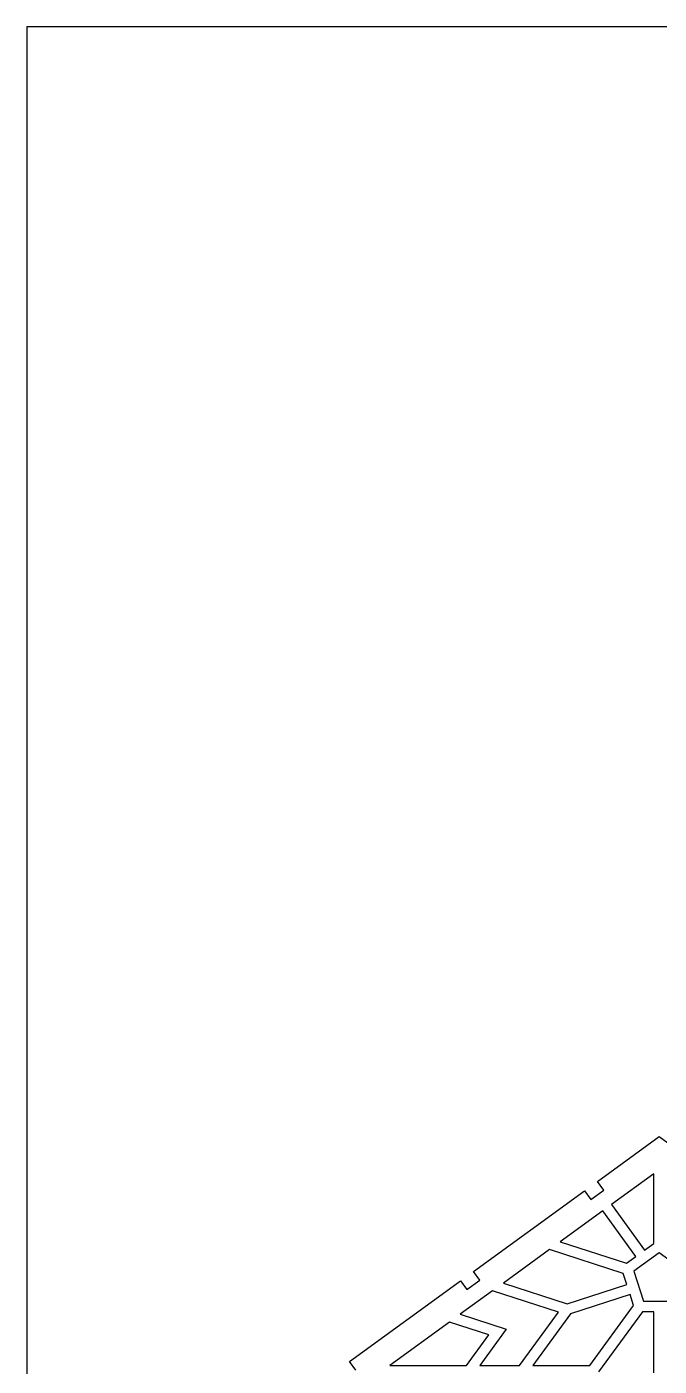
# Model space of a CAD drawing. Extents: x 0 to 580, y 0 to 430.
# Drawn here: x 0 to 117.6, y 180.9 to 430 of the extents above; entities that cross this region are included whole.
import ezdxf

# ---------------------------------------------------------------- set-up
doc = ezdxf.new("R2010")
doc.units = 0
doc.header["$MEASUREMENT"] = 0

msp = doc.modelspace()

# ---------------------------------------------------------------- linework, layer by layer
for p, q in [((580, 430), (0, 430)), ((0, 430), (0, 0)), ((106.13, 215.31), (117.58, 223.63)), ((117.58, 223.63), (129.03, 215.31)), ((116.58, 216.72), (108.69, 210.99)), ((116.58, 203.75), (116.58, 216.72)), ((107.3, 213.69), (106.13, 215.31)), ((83.07, 198.55), (103.7, 213.54)), ((103.7, 213.54), (104.88, 211.92)), ((104.88, 211.92), (107.3, 213.69)), ((107.08, 209.81), (99.19, 204.09)), ((113.24, 201.33), (107.08, 209.81)), ((108.69, 210.99), (114.86, 202.5)), ((97.19, 202.63), (88.61, 196.4)), ((110.91, 198.18), (97.19, 202.63)), ((99.19, 204.09), (111.53, 200.08)), ((117.58, 202), (112.88, 198.59)), ((114.86, 202.5), (116.58, 203.75)), ((122.28, 198.59), (117.58, 202)), ((111.53, 200.08), (113.24, 201.33)), ((60.01, 181.8), (80.64, 196.79)), ((80.64, 196.79), (81.82, 195.17)), ((81.82, 195.17), (84.25, 196.94)), ((84.25, 196.94), (83.07, 198.55)), ((111.56, 196.16), (110.91, 198.18)), ((112.88, 198.59), (114.67, 193.06)), ((86.61, 194.95), (80.61, 190.59)), ((98.84, 190.97), (86.61, 194.95)), ((88.61, 196.4), (100.46, 192.55)), ((100.46, 192.55), (111.56, 196.16)), ((112.18, 194.25), (101.08, 190.65)), ((104.72, 181.06), (112.84, 192.24)), ((112.84, 192.24), (112.18, 194.25)), ((114.67, 193.06), (120.48, 193.06)), ((80.61, 190.59), (89.13, 187.82)), ((91.64, 181.06), (98.84, 190.97)), ((101.08, 190.65), (94.11, 181.06)), ((114.46, 191.06), (106.32, 179.86)), ((116.58, 191.06), (114.46, 191.06)), ((116.58, 179.68), (116.58, 191.06)), ((78.61, 189.13), (67.5, 181.06)), ((85.9, 186.77), (78.61, 189.13)), ((89.13, 187.82), (84.22, 181.06)), ((81.75, 181.06), (85.9, 186.77)), ((61.19, 180.18), (60.01, 181.8)), ((67.5, 181.06), (81.75, 181.06)), ((84.22, 181.06), (91.64, 181.06)), ((94.11, 181.06), (104.72, 181.06))]:
    msp.add_line(p, q)

doc.saveas('drawing.dxf')
